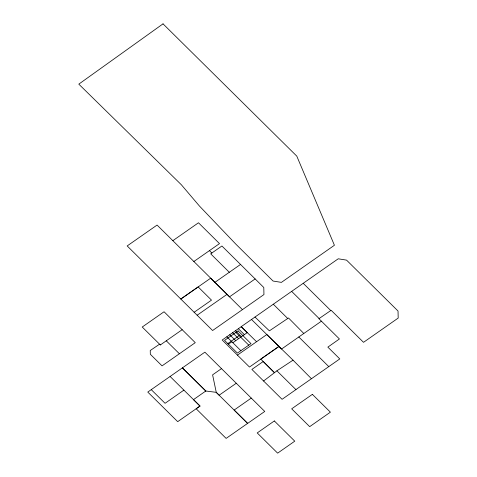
<?xml version="1.0" encoding="UTF-8"?>
<svg xmlns="http://www.w3.org/2000/svg" width="477" height="477" viewBox="0 0 477 477"><rect width="100%" height="100%" fill="white"/><g stroke="black" fill="none" stroke-linecap="round" stroke-linejoin="round"><path stroke-width="0.72" d="M263.566 381.004L274.496 372.68L263.226 361.5L251.892 369.425L282.074 399.315L295.931 389.614L276.904 370.814L293.045 360.159L311.457 378.732M276.946 370.82L274.454 372.674L260.782 359.115L278.914 346.433L293.045 360.159M160.308 344.949L159.551 344.203L150.237 350.512L150.327 354.274L162.049 365.877L195.266 342.659L164.058 311.755L142.224 327.025L160.35 344.954L182.166 329.69M172.811 240.694L198.48 222.777L219.503 243.61L193.841 261.521M229.312 272.278L210.691 253.824L221.912 245.995L263.793 287.506L263.948 294.565L212.605 330.525L127.174 245.941L157.076 225.066L242.471 309.633M194.151 312.256L211.502 300.134L198.158 286.933L180.807 299.037L210.703 278.163L229.556 296.837M197.162 315.219L227.04 294.357M229.515 296.831L255.141 278.932M170.086 376.46L200.012 406.058L177.7 421.662L147.775 392.07L204.877 352.163L264.753 411.442L247.646 423.397L234.147 410.053L251.272 398.086M295.889 389.608L339.791 358.919L327.854 347.119L339.421 338.974L318.904 318.696L331.145 310.283L363.522 342.325L398.194 318.07L398.027 311.022L346.552 260.126L338.229 258.796L241.219 326.667L256.554 341.723M227.791 343.607L239.132 335.665M228.394 344.197L231.858 341.77M232.83 342.719L247.265 332.606L241.261 326.673L222.199 340.023L249.489 367.046L278.956 346.439L266.84 334.532L237.427 355.109M183.901 390.12L165.06 403.303L151.251 389.649M221.501 368.62L212.599 374.844L216.254 392.344L219.14 395.206L236.282 383.246M205.796 391.009L193.489 399.619L200.012 406.058L196.16 408.759L226.128 438.405L247.605 423.391L216.212 392.338L205.796 391.009L182.393 367.856M321.415 321.176L281.561 349.045L251.51 319.477M214.883 282.348L240.527 264.449M254.986 317.056L269.398 330.847L288.502 317.974L303.813 333.483M235.882 332.463L248.767 345.145M303.217 283.296L330.77 310.533M291.65 291.387L319.131 318.547M273.309 304.225L287.744 318.505M298.805 336.971L328.778 366.604M209.445 250.64L211.848 253.019M238.375 328.695L244.379 334.627M235.489 330.716L241.493 336.649M232.597 332.737L238.601 338.67M229.711 334.759L235.716 340.691M226.825 336.78L240.867 350.673M166.252 340.793L179.412 353.767M182.429 367.856L205.837 391.015M163.027 23.85L78.806 84.137L181.373 184.79L199.41 205.998L236.067 244.373L273.065 281.036L281.4 282.384L334.419 245.261L296.789 156.128L163.027 23.85M238.118 330.901L224.554 340.399L237.403 353.099L250.968 343.601L238.118 330.901M274.341 420.947L257.216 432.931L277.638 453.15L294.762 441.171L274.341 420.947M312.375 394.354L291.68 408.825L309.68 426.653L330.394 412.164L312.375 394.354"/></g></svg>
